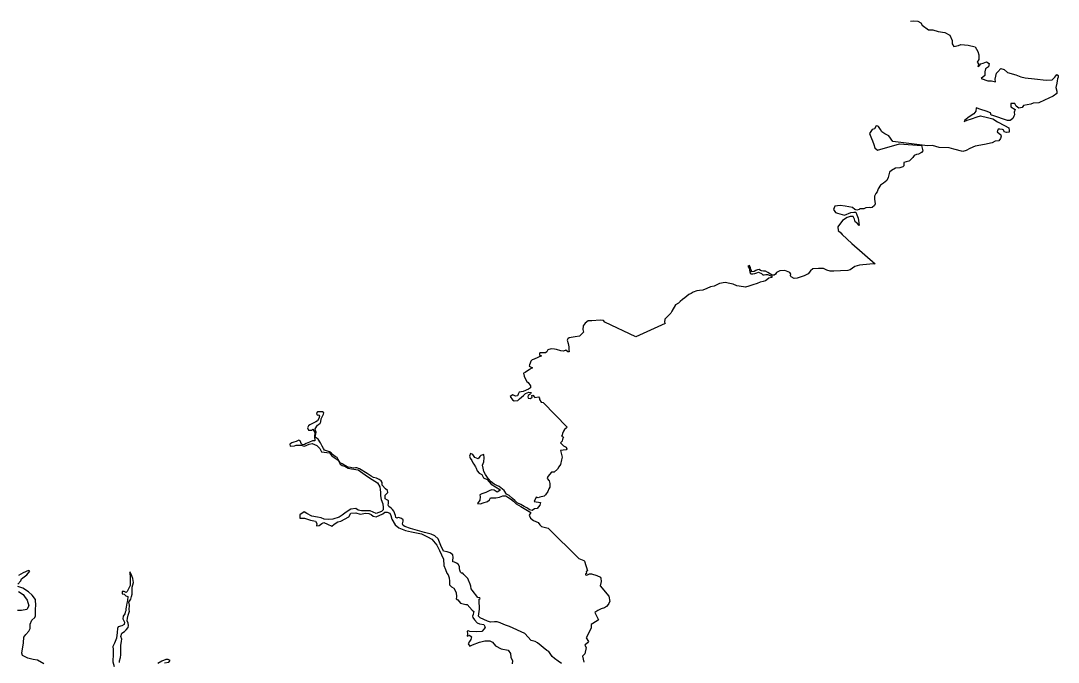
# Model space of a CAD drawing. Header units: metres. Extents: x 120.824 to 121.306, y 29.492 to 29.793.
# Drawn here: x 121.0923 to 121.3055, y 29.661 to 29.7928 of the extents above; entities that cross this region are included whole.
import ezdxf

# ---------------------------------------------------------------- set-up
doc = ezdxf.new("R2010")
doc.units = ezdxf.units.M
doc.layers.add('DEFAULT', color=7, linetype='Continuous')

msp = doc.modelspace()

# ---------------------------------------------------------------- linework, layer by layer
at = {"layer": 'DEFAULT'}
for points in [[(121.27516, 29.79269), (121.27581, 29.79279), (121.27668, 29.79269), (121.27724, 29.79234), (121.27758, 29.79185), (121.27883, 29.79092), (121.27977, 29.79091), (121.28082, 29.7906), (121.28219, 29.79037), (121.28323, 29.7898), (121.28368, 29.78873), (121.28369, 29.78806), (121.28406, 29.78753), (121.28501, 29.78771), (121.2855, 29.7879), (121.28701, 29.78774), (121.28841, 29.78745), (121.28901, 29.78646), (121.28917, 29.78576), (121.28918, 29.78482), (121.28888, 29.78429), (121.28914, 29.78394), (121.28898, 29.78339), (121.28934, 29.78358), (121.28958, 29.78397), (121.2901, 29.78409), (121.2908, 29.78436), (121.29131, 29.78402), (121.29116, 29.78335), (121.29054, 29.78294), (121.29044, 29.78231), (121.29043, 29.78153), (121.28964, 29.78091), (121.29105, 29.78043), (121.29182, 29.78046), (121.29264, 29.78021), (121.29252, 29.78078), (121.29284, 29.78199), (121.29311, 29.78229), (121.29372, 29.78295), (121.29442, 29.78277), (121.29508, 29.78214), (121.29677, 29.78171), (121.29785, 29.78128), (121.29871, 29.78104), (121.30064, 29.78088), (121.30303, 29.78057), (121.30424, 29.78065), (121.30481, 29.78118), (121.30523, 29.78175), (121.30551, 29.78151), (121.3055, 29.78119), (121.30534, 29.78083), (121.30527, 29.78042), (121.30525, 29.77996), (121.30501, 29.77907), (121.30522, 29.77834), (121.3052, 29.77782), (121.30444, 29.77727), (121.30266, 29.7765), (121.30149, 29.7759), (121.30037, 29.77588), (121.29991, 29.77563), (121.29838, 29.77536), (121.29813, 29.77496), (121.29744, 29.77481), (121.29684, 29.77521), (121.29662, 29.77578), (121.29579, 29.77579), (121.29578, 29.77509), (121.29663, 29.77458), (121.29645, 29.77401), (121.2965, 29.77347), (121.2964, 29.77319), (121.29616, 29.77273), (121.29562, 29.77231), (121.29511, 29.77228), (121.29208, 29.77331), (121.29171, 29.77336), (121.2916, 29.77388), (121.29072, 29.77419), (121.28959, 29.77455), (121.28863, 29.77489), (121.28858, 29.7742), (121.28816, 29.77366), (121.2872, 29.77302), (121.28633, 29.77239), (121.28615, 29.77211), (121.28679, 29.77235), (121.28766, 29.77266), (121.28883, 29.77306), (121.2895, 29.77328), (121.29096, 29.77292), (121.29205, 29.77263), (121.29305, 29.77203), (121.29444, 29.77124), (121.29535, 29.77078), (121.2954, 29.77025), (121.2954, 29.76988), (121.29485, 29.76986), (121.2944, 29.76994), (121.29432, 29.77029), (121.29404, 29.77048), (121.29353, 29.77049), (121.29318, 29.7705), (121.29303, 29.77016), (121.29293, 29.76994), (121.29368, 29.76936), (121.29381, 29.76906), (121.29362, 29.76859), (121.29333, 29.76815), (121.29255, 29.76803), (121.29193, 29.76773), (121.29038, 29.76737), (121.28847, 29.767), (121.28736, 29.76654), (121.28661, 29.7661), (121.28587, 29.76596), (121.28407, 29.76641), (121.28311, 29.76669), (121.28105, 29.76674), (121.27969, 29.76717), (121.27865, 29.76706), (121.27149, 29.76801), (121.27069, 29.76914), (121.26989, 29.76958), (121.26924, 29.76997), (121.26896, 29.77046), (121.26855, 29.77109), (121.26845, 29.77112), (121.26811, 29.77123), (121.26776, 29.77056), (121.26725, 29.77048), (121.26674, 29.76962), (121.26716, 29.76863), (121.26734, 29.76813), (121.2676, 29.76734), (121.26779, 29.76665), (121.26835, 29.7662), (121.27292, 29.76751), (121.27738, 29.76713), (121.27771, 29.76604), (121.27738, 29.76571), (121.27678, 29.76536), (121.2764, 29.76533), (121.27587, 29.76514), (121.27561, 29.76467), (121.27517, 29.7642), (121.27492, 29.76398), (121.27483, 29.76396), (121.27426, 29.76382), (121.2738, 29.76364), (121.27379, 29.76296), (121.27354, 29.76276), (121.27298, 29.7626), (121.27205, 29.76248), (121.27122, 29.76203), (121.27082, 29.76168), (121.27053, 29.76062), (121.27029, 29.75997), (121.26961, 29.7594), (121.269, 29.75903), (121.26853, 29.75828), (121.26827, 29.75763), (121.26802, 29.75731), (121.26795, 29.75716), (121.26773, 29.75677), (121.26777, 29.75615), (121.2679, 29.75517), (121.26774, 29.75483), (121.26725, 29.75444), (121.26696, 29.75435), (121.26665, 29.75441), (121.266, 29.75435), (121.26553, 29.75417), (121.26513, 29.75414), (121.26475, 29.75417), (121.26461, 29.75403), (121.26413, 29.75389), (121.26374, 29.75402), (121.26323, 29.75441), (121.26174, 29.75467), (121.26067, 29.75484), (121.25963, 29.75472), (121.25931, 29.75398), (121.25976, 29.75341), (121.26018, 29.75326), (121.26156, 29.75288), (121.26288, 29.75342), (121.26349, 29.75349), (121.26391, 29.75346), (121.2641, 29.75289), (121.26437, 29.75223), (121.26446, 29.75174), (121.2646, 29.75072), (121.26418, 29.7512), (121.26381, 29.75149), (121.26367, 29.75202), (121.26334, 29.75256), (121.26278, 29.75256), (121.26212, 29.75239), (121.26115, 29.75172), (121.26022, 29.75044), (121.26027, 29.74971), (121.2608, 29.74921), (121.26108, 29.74885), (121.2631, 29.74706), (121.26786, 29.74286), (121.2668, 29.74278), (121.26465, 29.74258), (121.2637, 29.74227), (121.2632, 29.74196), (121.26278, 29.74164), (121.26224, 29.74145), (121.26076, 29.7414), (121.25938, 29.74132), (121.25862, 29.74136), (121.25793, 29.74153), (121.25728, 29.74188), (121.25625, 29.74189), (121.25511, 29.7418), (121.25458, 29.74138), (121.25414, 29.74083), (121.25332, 29.74041), (121.25189, 29.7399), (121.25124, 29.73981), (121.25062, 29.7402), (121.25058, 29.74027), (121.25048, 29.74046), (121.25053, 29.74075), (121.25038, 29.74107), (121.24933, 29.74149), (121.24828, 29.74142), (121.24763, 29.74107), (121.2474, 29.74073), (121.24714, 29.74052), (121.24671, 29.74052), (121.24638, 29.74073), (121.24581, 29.74107), (121.24538, 29.74135), (121.24515, 29.74136), (121.24494, 29.74137), (121.2445, 29.74139), (121.24435, 29.74148), (121.24403, 29.74167), (121.2437, 29.74165), (121.24353, 29.74156), (121.24335, 29.74146), (121.243, 29.74127), (121.2425, 29.74118), (121.24247, 29.74145), (121.24237, 29.7417), (121.2423, 29.74205), (121.24216, 29.74234), (121.24203, 29.74248), (121.24175, 29.74234), (121.24198, 29.74199), (121.24207, 29.74158), (121.24213, 29.74122), (121.24219, 29.74098), (121.24219, 29.74096), (121.24233, 29.74079), (121.24278, 29.74077), (121.24314, 29.74088), (121.24358, 29.74101), (121.24393, 29.74116), (121.24451, 29.74087), (121.24477, 29.7406), (121.24505, 29.74059), (121.24541, 29.74069), (121.24577, 29.74069), (121.24662, 29.74034), (121.24662, 29.74004), (121.24607, 29.73992), (121.24564, 29.73959), (121.24535, 29.73938), (121.24485, 29.73922), (121.24427, 29.7391), (121.24366, 29.73882), (121.24278, 29.73851), (121.24194, 29.73824), (121.24125, 29.73804), (121.23996, 29.73823), (121.23944, 29.73836), (121.23872, 29.73868), (121.23805, 29.73883), (121.23706, 29.73899), (121.23592, 29.7388), (121.23483, 29.73824), (121.23407, 29.73814), (121.23328, 29.7378), (121.23248, 29.73744), (121.23177, 29.73734), (121.23122, 29.7373), (121.23049, 29.73701), (121.2301, 29.73676), (121.22958, 29.73654), (121.22919, 29.73623), (121.22875, 29.73586), (121.22827, 29.73549), (121.22782, 29.73508), (121.22744, 29.73478), (121.22685, 29.73445), (121.22612, 29.73316), (121.22591, 29.73272), (121.22521, 29.73202), (121.22512, 29.73193), (121.22466, 29.7315), (121.2246, 29.73085), (121.2247, 29.73058), (121.21874, 29.72787), (121.21232, 29.73086), (121.21208, 29.73121), (121.2114, 29.73131), (121.20964, 29.73117), (121.2089, 29.73111), (121.20828, 29.73069), (121.2079, 29.73008), (121.20782, 29.72939), (121.20794, 29.72878), (121.20716, 29.72797), (121.20621, 29.72786), (121.20501, 29.72762), (121.2047, 29.72745), (121.20461, 29.72714), (121.20479, 29.72649), (121.20494, 29.72582), (121.20494, 29.72528), (121.20502, 29.72476), (121.20473, 29.7248), (121.20429, 29.72509), (121.20381, 29.7249), (121.20332, 29.72496), (121.20238, 29.72523), (121.20202, 29.72533), (121.2013, 29.72542), (121.20064, 29.72518), (121.20042, 29.72474), (121.20016, 29.72458), (121.19974, 29.72458), (121.19943, 29.72457), (121.19897, 29.72455), (121.19891, 29.72433), (121.19893, 29.72411), (121.19934, 29.72393), (121.19781, 29.72326), (121.19743, 29.72315), (121.19716, 29.72287), (121.19699, 29.72242), (121.19685, 29.72213), (121.19682, 29.72182), (121.19746, 29.72146), (121.19718, 29.72133), (121.19676, 29.72108), (121.19625, 29.72075), (121.19596, 29.72056), (121.1956, 29.72041), (121.19578, 29.71979), (121.19604, 29.71918), (121.1963, 29.71866), (121.19659, 29.7185), (121.19703, 29.7178), (121.19705, 29.71739), (121.19665, 29.71708), (121.19557, 29.71665), (121.19476, 29.71647), (121.19456, 29.71609), (121.19439, 29.71573), (121.19398, 29.71565), (121.19341, 29.71592), (121.19291, 29.71561), (121.19337, 29.7149), (121.1937, 29.71471), (121.19443, 29.71479), (121.19482, 29.7151), (121.19564, 29.71579), (121.19601, 29.71621), (121.19675, 29.71648), (121.19718, 29.71643), (121.19703, 29.71616), (121.19699, 29.71609), (121.1966, 29.71581), (121.19649, 29.71553), (121.19658, 29.71528), (121.19707, 29.71522), (121.19737, 29.71548), (121.19733, 29.71582), (121.19754, 29.71584), (121.19796, 29.71541), (121.19869, 29.71556), (121.19891, 29.71528), (121.19888, 29.715), (121.19923, 29.71445), (121.19966, 29.71438), (121.20459, 29.70927), (121.20441, 29.70911), (121.20405, 29.70881), (121.20383, 29.70845), (121.20366, 29.70802), (121.20356, 29.70766), (121.20343, 29.70743), (121.20381, 29.70722), (121.20365, 29.70682), (121.2036, 29.7064), (121.20323, 29.70609), (121.20381, 29.70546), (121.20442, 29.70518), (121.20456, 29.70485), (121.20437, 29.70461), (121.20374, 29.70458), (121.2032, 29.70452), (121.20335, 29.70393), (121.20358, 29.70312), (121.20342, 29.70256), (121.2032, 29.70165), (121.20291, 29.70116), (121.20263, 29.70067), (121.20192, 29.70007), (121.20141, 29.70006), (121.2006, 29.69918), (121.20046, 29.69876), (121.20087, 29.6983), (121.20105, 29.69772), (121.20101, 29.69697), (121.20086, 29.69662), (121.20061, 29.69608), (121.20017, 29.69542), (121.19986, 29.69514), (121.199, 29.69491), (121.19865, 29.69478), (121.19821, 29.6949), (121.19781, 29.69403), (121.19911, 29.69384), (121.19899, 29.69328), (121.19846, 29.69261), (121.19785, 29.69255), (121.19739, 29.69217), (121.19686, 29.6923), (121.19645, 29.69268), (121.19576, 29.693), (121.19506, 29.69344), (121.19433, 29.69376), (121.19385, 29.69421), (121.19337, 29.69465), (121.19271, 29.69525), (121.19211, 29.69554), (121.19165, 29.6963), (121.19064, 29.69708), (121.19012, 29.6973), (121.18958, 29.69756), (121.18901, 29.69809), (121.18836, 29.69875), (121.18784, 29.69956), (121.18746, 29.70016), (121.18732, 29.70089), (121.18719, 29.70151), (121.18747, 29.70215), (121.18752, 29.70297), (121.18749, 29.70365), (121.18686, 29.70351), (121.18662, 29.70324), (121.18628, 29.70279), (121.18565, 29.70309), (121.1852, 29.70367), (121.18474, 29.70389), (121.1845, 29.70336), (121.18465, 29.70296), (121.18502, 29.70244), (121.18518, 29.702), (121.18543, 29.7017), (121.18579, 29.70115), (121.18587, 29.70084), (121.18607, 29.7003), (121.18652, 29.69987), (121.18706, 29.69955), (121.18741, 29.69887), (121.18818, 29.69854), (121.18899, 29.69758), (121.19073, 29.69651), (121.19078, 29.69631), (121.19022, 29.69594), (121.18956, 29.69633), (121.18907, 29.69642), (121.18855, 29.69622), (121.18786, 29.69588), (121.18707, 29.69557), (121.18667, 29.69541), (121.18669, 29.69497), (121.18662, 29.69432), (121.18618, 29.6936), (121.18678, 29.69354), (121.18731, 29.69374), (121.18824, 29.69402), (121.18865, 29.69439), (121.18883, 29.69481), (121.18994, 29.69479), (121.19066, 29.6949), (121.19137, 29.69521), (121.19199, 29.69519), (121.1924, 29.69489), (121.19297, 29.69456), (121.19355, 29.69407), (121.19409, 29.69357), (121.19507, 29.69302), (121.1971, 29.6918), (121.19681, 29.69123), (121.19704, 29.69061), (121.19767, 29.69013), (121.19864, 29.68974), (121.19895, 29.68923), (121.19932, 29.68886), (121.20067, 29.68853), (121.20699, 29.68231), (121.20731, 29.68216), (121.20799, 29.68191), (121.20815, 29.68177), (121.20879, 29.67975), (121.20848, 29.67966), (121.20854, 29.67925), (121.20836, 29.67919), (121.20836, 29.67898), (121.20863, 29.67889), (121.20916, 29.67917), (121.20959, 29.67914), (121.21072, 29.67884), (121.21146, 29.6785), (121.21154, 29.67829), (121.21161, 29.67758), (121.2114, 29.67672), (121.21313, 29.67459), (121.21339, 29.67345), (121.21311, 29.67298), (121.21309, 29.67295), (121.21267, 29.67247), (121.21227, 29.6722), (121.2116, 29.67199), (121.21087, 29.67165), (121.21025, 29.67125), (121.211, 29.66975), (121.21075, 29.6695), (121.2095, 29.66875), (121.2095, 29.668), (121.2085, 29.666), (121.209, 29.66525), (121.20875, 29.665), (121.20825, 29.6645), (121.2085, 29.664), (121.20825, 29.66275), (121.20775, 29.66225), (121.208, 29.661)], [(121.20343, 29.66074), (121.20273, 29.66125), (121.202, 29.66175), (121.20149, 29.66218), (121.20083, 29.66318), (121.20043, 29.66342), (121.1985, 29.665), (121.198, 29.66525), (121.19722, 29.66549), (121.19588, 29.66688), (121.19277, 29.66836), (121.19216, 29.66854), (121.19157, 29.66878), (121.1908, 29.66913), (121.19018, 29.66932), (121.18966, 29.66929), (121.18886, 29.66925), (121.18822, 29.66946), (121.18675, 29.67011), (121.18638, 29.67045), (121.18652, 29.6714), (121.18655, 29.67189), (121.1866, 29.67248), (121.18652, 29.6732), (121.18652, 29.67394), (121.18673, 29.67412), (121.18666, 29.67427), (121.18621, 29.67429), (121.18508, 29.67579), (121.1849, 29.6761), (121.1848, 29.67665), (121.18463, 29.67707), (121.18429, 29.67788), (121.18417, 29.67818), (121.18364, 29.67874), (121.18339, 29.67906), (121.18314, 29.67929), (121.18289, 29.67933), (121.18265, 29.67953), (121.18255, 29.67989), (121.1825, 29.68026), (121.1825, 29.68069), (121.18217, 29.68115), (121.18183, 29.68139), (121.18141, 29.68158), (121.18112, 29.6816), (121.18112, 29.68189), (121.18118, 29.6825), (121.18107, 29.68309), (121.18055, 29.68347), (121.17993, 29.68366), (121.1792, 29.68384), (121.17866, 29.68502), (121.17807, 29.68637), (121.17742, 29.68697), (121.17663, 29.68734), (121.1753, 29.68765), (121.1724, 29.6885), (121.17123, 29.68888), (121.1709, 29.68911), (121.17076, 29.68947), (121.1709, 29.68996), (121.17092, 29.69029), (121.17054, 29.69055), (121.17017, 29.69069), (121.16986, 29.69072), (121.16957, 29.69063), (121.16936, 29.69074), (121.16931, 29.69112), (121.16901, 29.69204), (121.1687, 29.69237), (121.1684, 29.69267), (121.16797, 29.69303), (121.1678, 29.69329), (121.16791, 29.69365), (121.16791, 29.69414), (121.16769, 29.69429), (121.16722, 29.69457), (121.1672, 29.69533), (121.16776, 29.69589), (121.16765, 29.69626), (121.16726, 29.6966), (121.16656, 29.69739), (121.16659, 29.6976), (121.16656, 29.69791), (121.16634, 29.69826), (121.16594, 29.69854), (121.16538, 29.69881), (121.16479, 29.69899), (121.16429, 29.69926), (121.16348, 29.69979), (121.1619, 29.70072), (121.16135, 29.70093), (121.16108, 29.70095), (121.16063, 29.70084), (121.16007, 29.701), (121.15958, 29.70111), (121.15911, 29.70134), (121.15873, 29.70154), (121.15833, 29.70177), (121.15798, 29.70195), (121.15752, 29.70266), (121.15734, 29.70306), (121.15694, 29.70327), (121.15655, 29.70357), (121.15636, 29.7037), (121.15611, 29.70404), (121.15579, 29.70423), (121.15515, 29.70442), (121.15474, 29.70455), (121.15451, 29.70492), (121.15427, 29.70542), (121.1539, 29.70605), (121.15341, 29.7068), (121.15283, 29.70725), (121.15302, 29.70824), (121.1529, 29.70862), (121.15279, 29.70898), (121.15328, 29.70972), (121.15351, 29.70987), (121.15384, 29.7101), (121.15397, 29.71037), (121.15403, 29.71101), (121.1545, 29.71199), (121.1546, 29.71221), (121.15433, 29.71248), (121.15401, 29.71248), (121.15359, 29.71243), (121.15326, 29.71244), (121.15309, 29.7122), (121.15316, 29.7119), (121.15331, 29.71173), (121.1535, 29.71181), (121.15362, 29.71174), (121.15373, 29.71154), (121.15353, 29.7111), (121.15329, 29.71058), (121.15295, 29.7104), (121.15226, 29.71006), (121.15173, 29.70981), (121.15145, 29.70956), (121.15123, 29.70913), (121.15146, 29.70868), (121.15214, 29.70871), (121.15236, 29.70886), (121.15274, 29.70817), (121.1527, 29.70732), (121.15267, 29.70712), (121.15277, 29.70677), (121.15271, 29.7065), (121.15227, 29.70648), (121.15162, 29.70619), (121.15132, 29.70606), (121.15093, 29.70594), (121.15063, 29.70575), (121.15021, 29.70569), (121.14997, 29.7058), (121.14973, 29.70648), (121.14948, 29.70664), (121.14891, 29.70636), (121.14844, 29.70619), (121.14802, 29.70609), (121.14763, 29.70579), (121.14765, 29.70538), (121.14854, 29.70549), (121.14894, 29.70561), (121.14986, 29.70557), (121.15059, 29.7054), (121.1516, 29.70579), (121.15216, 29.70593), (121.15313, 29.70553), (121.15375, 29.70489), (121.15408, 29.70424), (121.15577, 29.70399), (121.15622, 29.7034), (121.15691, 29.70295), (121.15753, 29.70249), (121.15796, 29.70171), (121.15835, 29.7014), (121.1589, 29.70128), (121.15956, 29.70086), (121.16026, 29.70077), (121.16163, 29.70053), (121.16359, 29.69913), (121.16452, 29.69856), (121.1656, 29.69789), (121.16612, 29.69706), (121.16619, 29.69647), (121.16623, 29.69587), (121.16621, 29.69518), (121.16634, 29.69445), (121.16673, 29.69356), (121.16678, 29.69276), (121.1668, 29.69234), (121.16644, 29.69195), (121.16537, 29.69155), (121.16408, 29.69208), (121.16335, 29.69208), (121.1623, 29.69213), (121.16166, 29.69228), (121.16119, 29.6926), (121.16017, 29.69244), (121.15917, 29.69185), (121.15839, 29.69121), (121.15776, 29.69081), (121.15647, 29.69037), (121.15548, 29.69036), (121.15468, 29.69041), (121.15407, 29.69068), (121.15331, 29.69082), (121.15211, 29.691), (121.15111, 29.69156), (121.15057, 29.69187), (121.14964, 29.69132), (121.14968, 29.69061), (121.15064, 29.69057), (121.15182, 29.69021), (121.15288, 29.69001), (121.15313, 29.68952), (121.1531, 29.68904), (121.1536, 29.68908), (121.15417, 29.68952), (121.15457, 29.6897), (121.15534, 29.68934), (121.15626, 29.68896), (121.15673, 29.68939), (121.15747, 29.68983), (121.1581, 29.68996), (121.15971, 29.69087), (121.16014, 29.69161), (121.16114, 29.69173), (121.16204, 29.69144), (121.16319, 29.69162), (121.16381, 29.69158), (121.16429, 29.69134), (121.16476, 29.691), (121.16533, 29.69087), (121.1667, 29.69151), (121.16714, 29.69186), (121.16763, 29.69186), (121.16817, 29.6916), (121.16836, 29.69114), (121.16857, 29.69041), (121.16924, 29.6892), (121.16997, 29.6886), (121.17137, 29.68808), (121.17262, 29.6878), (121.17468, 29.68741), (121.17587, 29.6868), (121.1768, 29.6863), (121.1778, 29.68504), (121.17838, 29.68395), (121.17918, 29.68219), (121.17928, 29.68086), (121.1796, 29.68004), (121.17988, 29.67933), (121.18014, 29.67895), (121.18038, 29.67837), (121.18041, 29.67769), (121.18043, 29.67693), (121.18085, 29.67652), (121.18134, 29.67624), (121.18176, 29.67533), (121.18188, 29.67447), (121.18179, 29.67405), (121.18216, 29.67384), (121.18267, 29.67311), (121.18378, 29.67289), (121.18402, 29.67285), (121.18507, 29.67172), (121.18542, 29.67145), (121.18534, 29.67123), (121.18529, 29.67078), (121.18513, 29.67044), (121.18521, 29.67023), (121.18557, 29.66972), (121.18613, 29.66912), (121.18656, 29.66888), (121.18745, 29.66876), (121.18775, 29.66824), (121.18752, 29.66784), (121.18707, 29.66732), (121.18598, 29.66724), (121.18462, 29.66731), (121.18428, 29.66743), (121.18404, 29.6674), (121.18413, 29.66681), (121.18408, 29.66634), (121.18451, 29.66657), (121.18492, 29.66622), (121.18479, 29.66565), (121.18451, 29.66529), (121.18423, 29.66477), (121.18458, 29.66434), (121.18512, 29.66456), (121.18655, 29.66513), (121.18771, 29.66541), (121.1887, 29.66538), (121.18925, 29.66511), (121.18987, 29.66438), (121.191, 29.66374), (121.19244, 29.66351), (121.19296, 29.66281), (121.19305, 29.66203), (121.19338, 29.66128), (121.19329, 29.66069)], [(121.09171, 29.67702), (121.09236, 29.67775), (121.09244, 29.67816), (121.09353, 29.67893), (121.09416, 29.67972), (121.09392, 29.67986), (121.0928, 29.67934), (121.09186, 29.67882)], [(121.11259, 29.66097), (121.11259, 29.66127), (121.11279, 29.662), (121.1129, 29.66253), (121.11289, 29.66294), (121.11288, 29.66379), (121.11288, 29.66441), (121.11302, 29.66532), (121.11307, 29.66574), (121.11289, 29.66626), (121.11308, 29.66696), (121.11362, 29.66733), (121.11395, 29.66766), (121.11435, 29.66812), (121.11446, 29.66853), (121.1144, 29.66902), (121.11415, 29.66948), (121.11427, 29.67009), (121.11441, 29.67069), (121.11464, 29.67148), (121.11458, 29.67178), (121.11463, 29.67276), (121.11455, 29.67332), (121.1149, 29.67399), (121.11509, 29.67449), (121.11519, 29.67496), (121.11519, 29.67552), (121.11518, 29.67645), (121.11548, 29.67742), (121.11535, 29.67822), (121.11511, 29.67879), (121.11492, 29.67925), (121.1147, 29.67956), (121.11479, 29.67824), (121.11476, 29.67729), (121.11478, 29.67677), (121.11451, 29.67621), (121.11417, 29.67555), (121.11394, 29.67534), (121.11354, 29.67557), (121.11315, 29.67554), (121.11318, 29.67509), (121.11353, 29.67496), (121.11387, 29.67467), (121.11434, 29.67449), (121.11425, 29.67372), (121.11409, 29.67314), (121.11397, 29.6723), (121.11387, 29.672), (121.11389, 29.67156), (121.11374, 29.67126), (121.11367, 29.67096), (121.11337, 29.67047), (121.1133, 29.6699), (121.11365, 29.66926), (121.11357, 29.66879), (121.11306, 29.66846), (121.11232, 29.66827), (121.11217, 29.66791), (121.11214, 29.66709), (121.11201, 29.66594), (121.11155, 29.66494), (121.11124, 29.66424), (121.11127, 29.66359), (121.11129, 29.6627), (121.11122, 29.66108), (121.11152, 29.66013)], [(121.09708, 29.6607), (121.09578, 29.66141), (121.09488, 29.66158), (121.09377, 29.66181), (121.09268, 29.66242), (121.09252, 29.66289), (121.09288, 29.66501), (121.09297, 29.66614), (121.09332, 29.66671), (121.094, 29.66738), (121.09426, 29.66792), (121.09426, 29.66886), (121.09458, 29.66962), (121.09521, 29.67019), (121.09533, 29.67057), (121.09537, 29.67202), (121.09538, 29.67261), (121.09534, 29.67392), (121.09466, 29.67478), (121.0939, 29.67547), (121.09274, 29.67623), (121.09168, 29.67655)], [(121.09182, 29.67551), (121.0928, 29.67493), (121.0931, 29.67451), (121.0936, 29.67379), (121.09399, 29.67259), (121.09354, 29.67187), (121.09246, 29.67165), (121.09165, 29.67165)], [(121.12184, 29.6609), (121.12277, 29.66105), (121.12304, 29.66139), (121.1226, 29.66157), (121.12214, 29.66157), (121.1213, 29.66125), (121.12051, 29.66078)]]:
    msp.add_lwpolyline(points, dxfattribs=at)

doc.saveas('drawing.dxf')
